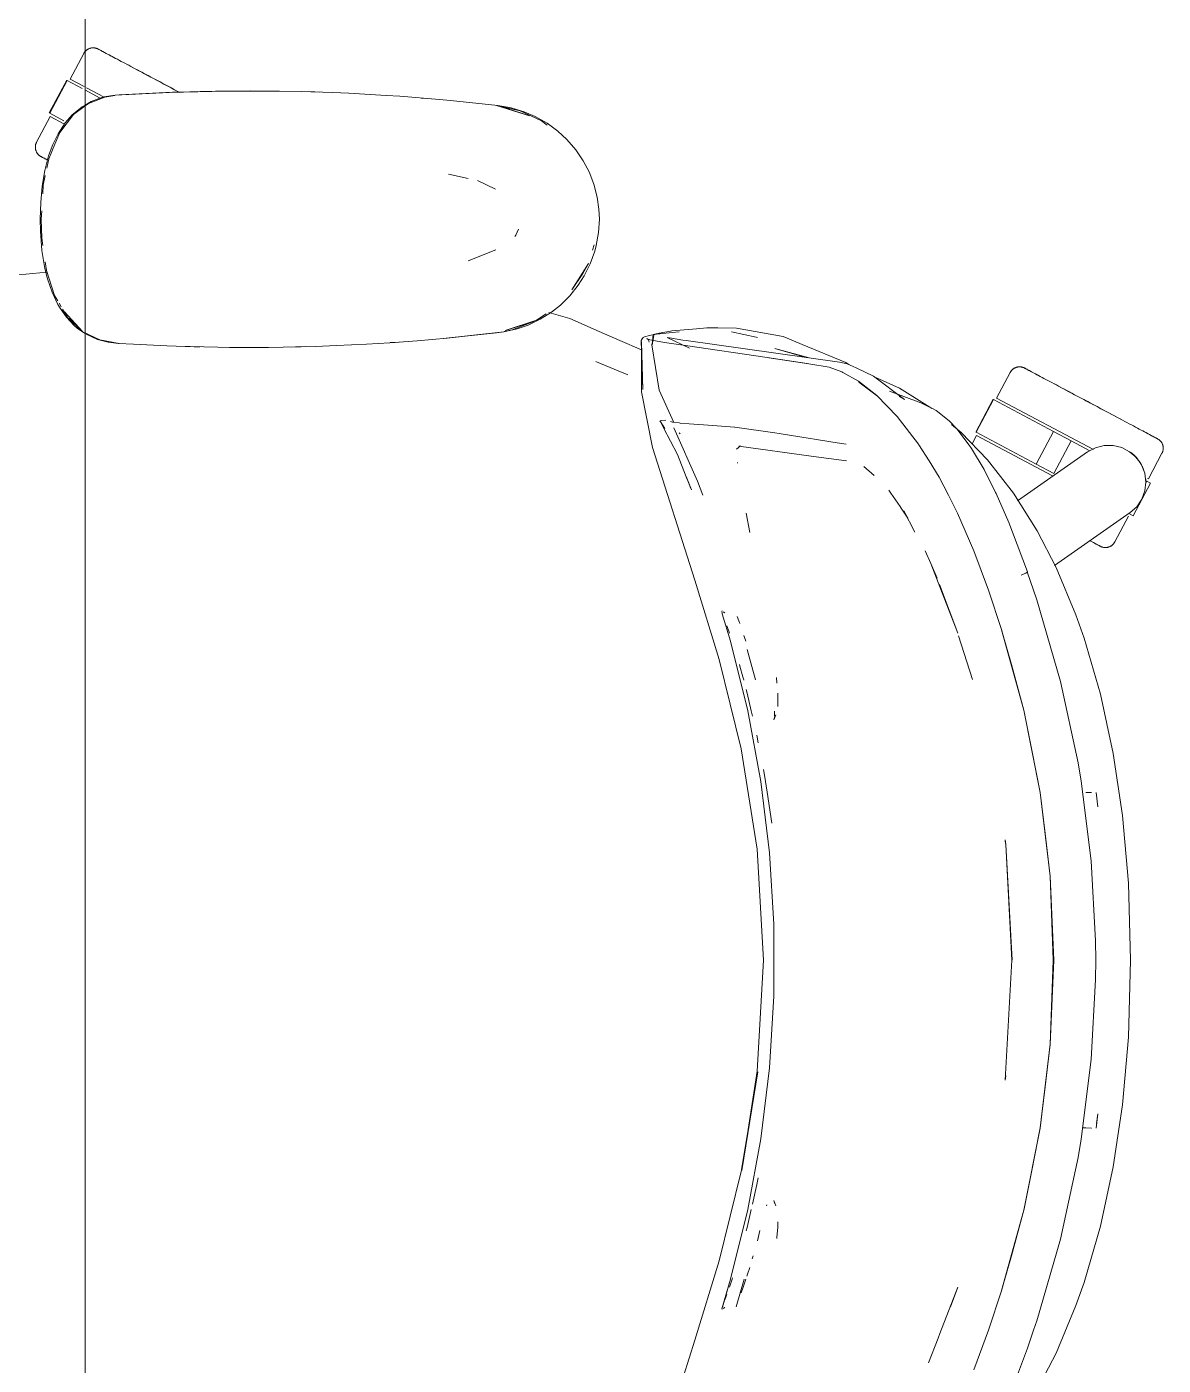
# Model space of a CAD drawing. Header units: millimetres. Extents: x 155927 to 326028, y -36033 to 97293.
# Drawn here: x 192878 to 193308, y 33412 to 33918 of the extents above; entities that cross this region are included whole.
import ezdxf

# ---------------------------------------------------------------- set-up
doc = ezdxf.new("R2010")
doc.units = ezdxf.units.MM
doc.header["$MEASUREMENT"] = 0
doc.layers.add('G-IMPT', color=8, linetype='CONTINUOUS', lineweight=9)
doc.layers.add('I-FURN', color=8, linetype='CONTINUOUS', lineweight=9)

msp = doc.modelspace()

# ---------------------------------------------------------------- linework, layer by layer
at = {"layer": 'G-IMPT'}
for p, q in [((192902.64, 33889.84), (192900.4, 33888.57)), ((192907.81, 33891.58), (192901.61, 33889.17)), ((192902.64, 33889.84), (192906.28, 33891.24)), ((192907.63, 33891.6), (192906.28, 33891.24)), ((192907.63, 33891.6), (192910.02, 33892.05)), ((192907.81, 33891.58), (192911.66, 33892.17)), ((192911.67, 33892.3), (192910.02, 33892.05)), ((192933.46, 33893.39), (192911.67, 33892.3)), ((192932.25, 33893.35), (192911.67, 33892.3)), ((192911.67, 33892.3), (192913.28, 33892.41)), ((192933.46, 33893.39), (192913.28, 33892.41)), ((192953.64, 33893.85), (192932.25, 33893.35)), ((192943.81, 33893.69), (192932.25, 33893.35)), ((192932.25, 33893.35), (192933.46, 33893.39)), ((192953.64, 33893.85), (192933.46, 33893.39)), ((192943.81, 33893.69), (192963.03, 33893.9)), ((192953.64, 33893.85), (192943.81, 33893.69)), ((192973.83, 33893.81), (192943.81, 33893.69)), ((192951.61, 33893.83), (192949.7, 33893.76)), ((192953.64, 33893.81), (192951.61, 33893.83)), ((192973.83, 33893.81), (192953.64, 33893.85)), ((192973.83, 33893.81), (192963.03, 33893.9)), ((192973.83, 33893.81), (192982.25, 33893.64)), ((192994, 33893.25), (192982.25, 33893.64)), ((192987.18, 33893.5), (192985.69, 33893.52)), ((192989.12, 33893.39), (192987.18, 33893.5)), ((192994, 33893.25), (193000.03, 33893)), ((193014.17, 33892.19), (193000.03, 33893)), ((193019.26, 33891.86), (193014.17, 33892.19)), ((193019.26, 33891.86), (193034.31, 33890.62)), ((193027.44, 33891.21), (193029.12, 33891.04)), ((193034.31, 33890.62), (193038.44, 33890.27)), ((193038.44, 33890.27), (193056.37, 33888.36)), ((192895.99, 33885.01), (192890.77, 33878.22)), ((192892.8, 33881.77), (192895.47, 33884.81)), ((192899.21, 33887.88), (192895.47, 33884.81)), ((192900.4, 33888.28), (192895.99, 33885.01)), ((192900.4, 33888.57), (192899.21, 33887.88)), ((192901.61, 33889.17), (192900.4, 33888.28)), ((193055.86, 33888.36), (193068.32, 33884.53)), ((193055.86, 33888.36), (193059.17, 33887.45)), ((193056.37, 33888.36), (193061.41, 33887.47)), ((193064.82, 33886.32), (193056.42, 33888.24)), ((193068.32, 33884.53), (193059.17, 33887.45)), ((193066.28, 33886), (193061.41, 33887.47)), ((193064.82, 33886.32), (193072.89, 33882.58)), ((193070.51, 33884.19), (193066.28, 33886)), ((192890.15, 33877.72), (192892.8, 33881.77)), ((193070.51, 33884.19), (193074.95, 33881.68)), ((193075, 33880.99), (193072.89, 33882.58)), ((193079.04, 33878.68), (193074.95, 33881.68)), ((192890.15, 33877.72), (192888.16, 33873.65)), ((192890.77, 33878.22), (192888.93, 33873.82)), ((193079.04, 33878.68), (193082.48, 33875.52)), ((193085.8, 33871.68), (193082.48, 33875.52)), ((192886.58, 33869.31), (192888.16, 33873.65)), ((192886.6, 33868.2), (192888.93, 33873.82)), ((193088.63, 33867.52), (193085.8, 33871.68)), ((192886.58, 33869.31), (192885.15, 33863.83)), ((192886.6, 33868.2), (192885.89, 33864.74)), ((193088.63, 33867.52), (193090.82, 33863.35)), ((192884.15, 33857.9), (192885.15, 33863.83)), ((192885.33, 33861.99), (192884.56, 33858.24)), ((193037.65, 33862.4), (193045.09, 33860.82)), ((193055.49, 33856.79), (193048.7, 33860.06)), ((193090.82, 33863.35), (193092.65, 33858.64)), ((192884.15, 33857.9), (192883.58, 33851.75)), ((192884.56, 33858.24), (192884.37, 33855.03)), ((193093.91, 33853.77), (193092.65, 33858.64)), ((192883.4, 33845.41), (192883.58, 33851.75)), ((193093.91, 33853.77), (193094.56, 33849.26)), ((193094.73, 33845.41), (193094.56, 33849.26)), ((192883.49, 33840.91), (192883.4, 33845.41)), ((192883.97, 33848.52), (192883.78, 33845.41)), ((192884.01, 33838.25), (192883.78, 33845.41)), ((193094.73, 33845.41), (193094.44, 33840.37)), ((192883.49, 33840.91), (192884.07, 33833.59)), ((193063.1, 33839.36), (193062.81, 33838.91)), ((193064.12, 33841.59), (193063.1, 33839.36)), ((193094.44, 33840.37), (193093.56, 33835.42)), ((192884.01, 33838.25), (192884.4, 33835.47)), ((193092.19, 33833.73), (193092.81, 33835.76)), ((193093.56, 33835.42), (193092.99, 33833.3)), ((192885.18, 33826.83), (192884.07, 33833.59)), ((192885.27, 33829.28), (192885.74, 33825.99)), ((193045.15, 33829.69), (193055.58, 33833.84)), ((193091.28, 33828.52), (193092.99, 33833.3)), ((192885.87, 33825.37), (192869.99, 33823.92)), ((192886.16, 33822.9), (192885.18, 33826.83)), ((192885.74, 33825.99), (192888.77, 33816.6)), ((193090.63, 33828.62), (193084.31, 33818.67)), ((193088.47, 33824.94), (193084.31, 33818.67)), ((193089.04, 33824.01), (193086.77, 33820.47)), ((193090.63, 33828.62), (193088.47, 33824.94)), ((193091.28, 33828.52), (193089.04, 33824.01)), ((192886.16, 33822.9), (192887.9, 33817.82)), ((193083.59, 33816.49), (193086.77, 33820.47)), ((192887.9, 33817.82), (192890.11, 33813.18)), ((192888.77, 33816.6), (192890.01, 33814.51)), ((193083.59, 33816.49), (193079.98, 33812.94)), ((192890.11, 33813.18), (192890.91, 33811.8)), ((192890.51, 33813.68), (192891.37, 33812.24)), ((192893.36, 33808.35), (192890.91, 33811.8)), ((192891.84, 33811.45), (192893.73, 33808.29)), ((192892.53, 33810.38), (192893.81, 33808.91)), ((192892.53, 33810.38), (192899.44, 33802.99)), ((193071.02, 33807.2), (193074.6, 33809.62)), ((193072.35, 33807.59), (193076.67, 33810.32)), ((193083.51, 33807.88), (193075.69, 33810.13)), ((193079.98, 33812.94), (193076.67, 33810.32)), ((192896.22, 33805.3), (192893.36, 33808.35)), ((192893.73, 33808.29), (192899.44, 33802.99)), ((192894.44, 33808.19), (192897.03, 33805.22)), ((192896.22, 33805.3), (192897.55, 33804.17)), ((192899.44, 33802.99), (192897.03, 33805.22)), ((192900.4, 33802.21), (192897.55, 33804.17)), ((193058.67, 33802.8), (193063.63, 33803.95)), ((193058.75, 33803.01), (193061.8, 33803.59)), ((193071.02, 33807.2), (193059.17, 33803.38)), ((193068.32, 33806.29), (193059.17, 33803.38)), ((193061.8, 33803.59), (193069.99, 33806.79)), ((193067.77, 33805.4), (193063.63, 33803.95)), ((193072.35, 33807.59), (193067.77, 33805.4)), ((193071.02, 33807.2), (193068.32, 33806.29)), ((193083.51, 33807.88), (193094.63, 33803.02)), ((193131.4, 33803.97), (193122.08, 33803.17)), ((193131.4, 33803.97), (193135.36, 33804.32)), ((193135.36, 33804.32), (193139.53, 33804.31)), ((193146.5, 33804.29), (193139.53, 33804.31)), ((193146.5, 33804.29), (193164.19, 33801.05)), ((192901.67, 33801.89), (192900.4, 33802.51)), ((192900.77, 33801.97), (192905.09, 33799.98)), ((192901.67, 33801.89), (192905.93, 33799.78)), ((192909.04, 33798.91), (192905.09, 33799.98)), ((192905.93, 33799.78), (192913.28, 33798.41)), ((192913.05, 33798.41), (192909.04, 33798.91)), ((193015.55, 33798.73), (193006.68, 33798.17)), ((193015.55, 33798.73), (193025.84, 33799.46)), ((193017.59, 33798.87), (193015.69, 33798.78)), ((193017.59, 33798.87), (193019.01, 33799)), ((193037.24, 33800.44), (193025.84, 33799.46)), ((193058.67, 33802.8), (193035.72, 33800.34)), ((193035.72, 33800.34), (193055.86, 33802.46)), ((193058.67, 33802.8), (193037.24, 33800.44)), ((193058.67, 33802.8), (193055.86, 33802.46)), ((193094.63, 33803.02), (193102.47, 33799.6)), ((193102.47, 33799.6), (193110.64, 33796.03)), ((193110.5, 33799.58), (193110.89, 33800.16)), ((193110.5, 33799.58), (193110.69, 33798.72)), ((193111.11, 33781.02), (193110.53, 33799.47)), ((193110.53, 33799.47), (193110.63, 33799)), ((193111.11, 33781.02), (193110.63, 33799)), ((193110.67, 33780.13), (193110.63, 33799)), ((193110.63, 33799), (193110.66, 33798.83)), ((193110.69, 33798.72), (193110.66, 33798.83)), ((193111.27, 33800.65), (193110.89, 33800.16)), ((193111.27, 33800.65), (193111.81, 33800.97)), ((193113.67, 33801.52), (193111.81, 33800.97)), ((193113.16, 33799.93), (193112.66, 33800.32)), ((193113.75, 33799.77), (193112.66, 33800.32)), ((193113.75, 33799.77), (193113.13, 33799.93)), ((193113.13, 33799.93), (193119.4, 33798.83)), ((193113.48, 33799.39), (193113.16, 33799.93)), ((193113.48, 33799.39), (193113.56, 33798.89)), ((193116.95, 33802.06), (193113.67, 33801.52)), ((193115.27, 33801.46), (193114.59, 33797.88)), ((193114.65, 33797.92), (193115.04, 33801.87)), ((193115.27, 33801.46), (193114.65, 33797.92)), ((193117.36, 33802.32), (193115.04, 33801.87)), ((193116.95, 33802.06), (193117.56, 33802.13)), ((193117.36, 33802.32), (193121.61, 33803.13)), ((193122.25, 33802.65), (193117.56, 33802.13)), ((193127.25, 33797.71), (193119.4, 33798.83)), ((193128.8, 33796.73), (193120.37, 33800.73)), ((193120.37, 33800.73), (193121.24, 33800.59)), ((193121.24, 33800.59), (193126.26, 33799.76)), ((193122.08, 33803.17), (193121.61, 33803.13)), ((193122.25, 33802.65), (193124.84, 33802.86)), ((193126.26, 33799.76), (193127.55, 33799.54)), ((193138.22, 33798.1), (193127.55, 33799.54)), ((193144.63, 33802.88), (193153.94, 33800.83)), ((193153.94, 33800.83), (193154.51, 33800.68)), ((193164.19, 33801.05), (193168.05, 33799.46)), ((193171.42, 33798.07), (193168.05, 33799.46)), ((192918.72, 33798.13), (192913.05, 33798.41)), ((192918.72, 33798.13), (192931.28, 33797.51)), ((192934.82, 33797.39), (192931.28, 33797.51)), ((192950.49, 33797.01), (192934.82, 33797.39)), ((192938.22, 33797.33), (192941.55, 33797.19)), ((192943.77, 33797.19), (192941.55, 33797.19)), ((192950.49, 33797.01), (192955, 33796.96)), ((192955, 33796.96), (192969.72, 33796.97)), ((192975.19, 33797.04), (192969.72, 33796.97)), ((192975.19, 33797.04), (192987.49, 33797.33)), ((192981.97, 33797.18), (192979.89, 33797.18)), ((192983.62, 33797.25), (192981.97, 33797.18)), ((192995.37, 33797.63), (192987.49, 33797.33)), ((192995.37, 33797.63), (193006.68, 33798.17)), ((193117.3, 33780.84), (193114.59, 33797.88)), ((193158.13, 33793.16), (193127.25, 33797.71)), ((193138.22, 33798.1), (193185.43, 33791.43)), ((193161.01, 33796.56), (193172.9, 33793.2)), ((193161.01, 33796.56), (193173.96, 33793.05)), ((193187.87, 33791.27), (193171.42, 33798.07)), ((193093.41, 33791.6), (193093.67, 33791.49)), ((193105.53, 33786.57), (193093.67, 33791.49)), ((193158.13, 33793.16), (193173.32, 33790.83)), ((193158.73, 33793.06), (193173.89, 33790.77)), ((193158.73, 33793.06), (193173.32, 33790.83)), ((193181.57, 33789.47), (193173.89, 33790.77)), ((193186.36, 33787.71), (193181.57, 33789.47)), ((193185.43, 33791.43), (193188.43, 33790.78)), ((193189.04, 33790.5), (193187.87, 33791.27)), ((193191.79, 33789.22), (193188.43, 33790.78)), ((193198.37, 33786.15), (193191.79, 33789.22)), ((193186.36, 33787.71), (193186.78, 33787.5)), ((193192.61, 33784.21), (193186.78, 33787.5)), ((193199.58, 33778.79), (193192.61, 33784.21)), ((193192.84, 33783.89), (193199.79, 33778.49)), ((193192.84, 33783.89), (193196.21, 33781.3)), ((193210.02, 33777.24), (193198.37, 33786.15)), ((193208.13, 33781.53), (193199.5, 33785.51)), ((193114.87, 33759.18), (193110.67, 33780.13)), ((193117.3, 33780.84), (193122.89, 33768.54)), ((193199.79, 33778.49), (193196.21, 33781.3)), ((193199.58, 33778.79), (193207.31, 33770.89)), ((193204.36, 33780.47), (193216.27, 33775.96)), ((193210.02, 33777.24), (193208.07, 33778.35)), ((193219.58, 33774.4), (193208.13, 33781.53)), ((193218.5, 33774.89), (193216.27, 33775.96)), ((193220.93, 33773.71), (193218.5, 33774.89)), ((193219.58, 33774.4), (193220.34, 33773.9)), ((193220.93, 33773.71), (193222.07, 33773.1)), ((193117.66, 33769.03), (193117.63, 33768.86)), ((193117.69, 33769.16), (193117.66, 33769.03)), ((193117.66, 33769.03), (193119.5, 33766.32)), ((193117.66, 33769.03), (193119.01, 33766.57)), ((193118.38, 33769.3), (193117.69, 33769.16)), ((193119.91, 33769.47), (193118.38, 33769.3)), ((193121.64, 33768.99), (193122.42, 33768.72)), ((193122.48, 33768.69), (193122.42, 33768.72)), ((193124.94, 33768.41), (193122.48, 33768.69)), ((193124.94, 33768.41), (193125.31, 33768.37)), ((193128.72, 33768.11), (193125.31, 33768.37)), ((193207.31, 33770.89), (193215.33, 33760.46)), ((193222.07, 33773.1), (193226.93, 33769.23)), ((193229.83, 33766.21), (193226.93, 33769.23)), ((193124.29, 33756.46), (193119.01, 33766.57)), ((193131.84, 33746.36), (193122.92, 33766.51)), ((193125.3, 33764.35), (193124.86, 33764.62)), ((193128.72, 33768.11), (193137.56, 33767.48)), ((193145.81, 33766.86), (193137.56, 33767.48)), ((193145.89, 33766.85), (193145.81, 33766.86)), ((193145.89, 33766.85), (193161.1, 33764.64)), ((193161.1, 33764.64), (193162.65, 33764.4)), ((193162.65, 33764.4), (193174.43, 33762.53)), ((193227.82, 33767.79), (193231.5, 33764.79)), ((193229.83, 33766.21), (193234.54, 33760.08)), ((193231.5, 33764.79), (193241.46, 33754.5)), ((193130.86, 33708.94), (193114.87, 33759.18)), ((193146.55, 33758.47), (193148.11, 33759.72)), ((193147.4, 33759.59), (193147.66, 33759.64)), ((193174.73, 33755.85), (193147.4, 33759.59)), ((193147.9, 33759.68), (193147.66, 33759.64)), ((193176.09, 33762.27), (193174.43, 33762.53)), ((193182.92, 33761.21), (193176.09, 33762.27)), ((193182.92, 33761.21), (193188, 33760.46)), ((193215.33, 33760.46), (193215.5, 33760.2)), ((193219.39, 33754.1), (193215.5, 33760.2)), ((193234.54, 33760.08), (193235.41, 33758.79)), ((193240.14, 33750.79), (193235.41, 33758.79)), ((193124.29, 33756.46), (193127.55, 33747.99)), ((193146.9, 33753.52), (193146.94, 33753.18)), ((193174.73, 33755.85), (193188.09, 33754.07)), ((193188.09, 33754.07), (193187.62, 33754.22)), ((193219.39, 33754.1), (193223.15, 33747.87)), ((193251.26, 33741.89), (193241.46, 33754.5)), ((193129.56, 33743.09), (193127.54, 33748.2)), ((193127.54, 33748.2), (193129.33, 33743.67)), ((193127.55, 33747.99), (193129.56, 33743.09)), ((193198.59, 33748.57), (193194.68, 33751.91)), ((193244.45, 33742.18), (193240.14, 33750.79)), ((193244.67, 33741.74), (193240.14, 33750.79)), ((193240.14, 33750.79), (193240.45, 33750.19)), ((193244.67, 33741.74), (193240.45, 33750.19)), ((193133.84, 33741.11), (193131.84, 33746.36)), ((193204.86, 33741.94), (193204.11, 33743.04)), ((193226.72, 33741.08), (193223.15, 33747.87)), ((193208.35, 33736.81), (193204.86, 33741.94)), ((193226.72, 33741.08), (193230.11, 33734.36)), ((193244.45, 33742.18), (193244.67, 33741.74)), ((193244.67, 33741.74), (193249.44, 33730.78)), ((193251.26, 33741.89), (193260.24, 33727.6)), ((193151.58, 33727.05), (193150.16, 33734.3)), ((193208.75, 33736.23), (193208.35, 33736.81)), ((193211.31, 33732.47), (193208.75, 33736.23)), ((193211.31, 33732.47), (193209.8, 33735.25)), ((193213.98, 33727.16), (193209.8, 33735.25)), ((193236.29, 33720.13), (193230.11, 33734.36)), ((193249.44, 33730.78), (193250.92, 33727.1)), ((193250.92, 33727.1), (193256.49, 33712.14)), ((193260.24, 33727.6), (193267.33, 33713.82)), ((193217.86, 33720.1), (193220.06, 33715.25)), ((193236.29, 33720.13), (193241.75, 33705.25)), ((193220.06, 33715.25), (193222.37, 33709.81)), ((193220.06, 33715.25), (193222.78, 33708.17)), ((193274.84, 33695.85), (193267.33, 33713.82)), ((193130.86, 33708.94), (193140.04, 33678.96)), ((193223.45, 33706.44), (193222.78, 33708.17)), ((193255.22, 33711.36), (193254.17, 33710.93)), ((193254.17, 33710.93), (193254.76, 33711.16)), ((193255.22, 33711.36), (193254.76, 33711.16)), ((193255.22, 33711.36), (193256.05, 33711.74)), ((193255.22, 33711.36), (193255.87, 33711.63)), ((193255.87, 33711.63), (193256.05, 33711.74)), ((193256.45, 33712.01), (193256.05, 33711.74)), ((193256.05, 33711.74), (193256.44, 33711.96)), ((193256.45, 33712.01), (193256.44, 33711.96)), ((193256.49, 33712.14), (193256.45, 33712.01)), ((193256.45, 33712.01), (193256.45, 33712.14)), ((193256.45, 33712.14), (193258.86, 33705.21)), ((193230.16, 33689), (193223.34, 33707.4)), ((193230.16, 33689), (193223.45, 33706.44)), ((193246.75, 33690.33), (193241.75, 33705.25)), ((193260.05, 33701.6), (193258.86, 33705.21)), ((193141.09, 33697.37), (193141, 33697.14)), ((193269, 33670.77), (193260.05, 33701.6)), ((193141, 33697.14), (193141.06, 33696.91)), ((193141.06, 33696.91), (193141.13, 33696.61)), ((193141.13, 33696.61), (193141.2, 33696.34)), ((193144.27, 33685.92), (193141.2, 33696.34)), ((193142.09, 33696.6), (193141.48, 33696.98)), ((193142.09, 33696.6), (193141.88, 33696.74)), ((193147.39, 33693.67), (193146.78, 33695.32)), ((193147.39, 33693.67), (193147.77, 33692.66)), ((193277.92, 33687.12), (193274.84, 33695.85)), ((193143.11, 33691.11), (193142.87, 33691.77)), ((193143.11, 33691.11), (193143.85, 33689.01)), ((193150.11, 33685.9), (193149.38, 33688.12)), ((193235.69, 33671.52), (193230.44, 33688.01)), ((193250.48, 33677.08), (193246.71, 33690.25)), ((193255.14, 33659.84), (193246.71, 33690.25)), ((193255.14, 33659.84), (193246.75, 33690.33)), ((193150.82, 33659.6), (193144.27, 33685.92)), ((193150.55, 33682.81), (193153.75, 33671.37)), ((193277.92, 33687.12), (193284.09, 33665.87)), ((193148.35, 33645.28), (193140.04, 33678.96)), ((193147.85, 33676.49), (193147.64, 33677.18)), ((193148.96, 33672.49), (193147.85, 33676.49)), ((193148.96, 33672.49), (193149.28, 33671.35)), ((193161.84, 33670.1), (193161.63, 33672.19)), ((193235.69, 33671.52), (193234.61, 33674.96)), ((193250.48, 33677.08), (193255.14, 33659.84)), ((193149.28, 33671.35), (193149.33, 33671.17)), ((193150.58, 33666.33), (193150.25, 33667.63)), ((193269, 33670.77), (193275.66, 33639.98)), ((193150.58, 33666.33), (193152.14, 33659.58)), ((193162.24, 33661.25), (193162.15, 33666.3)), ((193162.15, 33666.3), (193162.23, 33664.03)), ((193162.24, 33661.25), (193162.23, 33664.03)), ((193284.09, 33665.87), (193288.91, 33643.51)), ((193150.82, 33659.6), (193155.75, 33632.93)), ((193152.59, 33657.61), (193152.14, 33659.58)), ((193160.7, 33656.19), (193161.39, 33658.14)), ((193160.92, 33657.24), (193160.7, 33656.19)), ((193160.92, 33657.42), (193160.95, 33659.54)), ((193160.96, 33659.4), (193160.95, 33659.54)), ((193255.14, 33659.84), (193261.31, 33628.71)), ((193255.14, 33659.84), (193258.21, 33644.81)), ((193255.14, 33659.84), (193261.31, 33628.79)), ((193154.79, 33647.56), (193154.25, 33650.37)), ((193148.35, 33645.28), (193154.35, 33607.36)), ((193261.31, 33628.71), (193258.21, 33644.81)), ((193288.91, 33643.51), (193292.4, 33620.09)), ((193156.72, 33637.46), (193157.27, 33634.55)), ((193276.85, 33633.06), (193275.66, 33639.98)), ((193155.75, 33632.93), (193159.05, 33606.01)), ((193157.52, 33632.92), (193157.27, 33634.55)), ((193158.37, 33627.3), (193157.52, 33632.92)), ((193280.66, 33602.89), (193276.85, 33633.06)), ((193158.37, 33627.3), (193159.66, 33618.78)), ((193265.14, 33597.19), (193261.31, 33628.79)), ((193265.1, 33597.15), (193261.31, 33628.71)), ((193261.31, 33628.71), (193263.26, 33613.23)), ((193278.64, 33628.75), (193280.73, 33628.82)), ((193280.73, 33628.82), (193280.62, 33628.82)), ((193282.5, 33628.79), (193283.15, 33623.38)), ((193159.66, 33618.78), (193159.85, 33617.12)), ((193292.4, 33620.09), (193294.66, 33594.52)), ((193265.1, 33597.15), (193263.26, 33613.23)), ((193154.35, 33607.36), (193156.71, 33565.38)), ((193248.09, 33610.66), (193248.14, 33610.41)), ((193248.37, 33609.11), (193248.11, 33610.88)), ((193248.37, 33609.11), (193248.14, 33610.41)), ((193250.7, 33565.38), (193248.37, 33609.11)), ((193250.64, 33565.38), (193248.37, 33609.11)), ((193160.7, 33578.94), (193159.05, 33606.01)), ((193282.28, 33572.69), (193280.66, 33602.89)), ((193265.77, 33582.26), (193265.1, 33597.15)), ((193265.1, 33597.15), (193266.24, 33565.38)), ((193265.14, 33597.19), (193266.47, 33565.38)), ((193294.66, 33594.52), (193295.51, 33565.38)), ((193265.77, 33582.26), (193266.24, 33565.38)), ((193160.7, 33578.94), (193160.7, 33551.82)), ((193282.28, 33572.69), (193282.37, 33565.38)), ((193154.35, 33523.39), (193156.71, 33565.38)), ((193250.64, 33565.38), (193248.14, 33520.04)), ((193265.1, 33533.6), (193266.24, 33565.38)), ((193266.47, 33565.38), (193265.14, 33533.56)), ((193265.77, 33548.49), (193266.24, 33565.38)), ((193282.28, 33558.07), (193282.37, 33565.38)), ((193295.51, 33565.38), (193294.66, 33536.24)), ((193282.28, 33558.07), (193280.66, 33527.86)), ((193160.7, 33551.82), (193159.05, 33524.75)), ((193265.1, 33533.6), (193265.77, 33548.49)), ((193294.66, 33536.24), (193292.4, 33510.67)), ((193265.1, 33533.6), (193261.31, 33502.05)), ((193265.14, 33533.56), (193261.31, 33501.97)), ((193263.26, 33517.52), (193265.1, 33533.6)), ((193280.66, 33527.86), (193276.85, 33497.69)), ((193148.35, 33485.48), (193154.61, 33523.22)), ((193154.35, 33523.39), (193148.62, 33485.85)), ((193154.61, 33523.22), (193148.62, 33485.85)), ((193155.75, 33497.83), (193159.05, 33524.75)), ((193248.09, 33520.1), (193248.14, 33520.35)), ((193248.14, 33520.04), (193248.37, 33521.65)), ((193248.37, 33521.65), (193248.14, 33520.35)), ((193263.26, 33517.52), (193261.31, 33502.05)), ((193292.4, 33510.67), (193288.91, 33487.25)), ((193282.5, 33501.96), (193283.15, 33507.38)), ((193282.58, 33503.61), (193283.15, 33507.38)), ((193261.31, 33502.05), (193255.1, 33470.8)), ((193255.1, 33470.8), (193261.31, 33501.97)), ((193261.31, 33502.05), (193258.21, 33485.94)), ((193277.4, 33502.05), (193278.64, 33502.01)), ((193280.73, 33501.93), (193278.64, 33502.01)), ((193280.73, 33501.93), (193280.62, 33501.93)), ((193150.82, 33471.16), (193155.75, 33497.83)), ((193276.85, 33497.69), (193275.66, 33490.77)), ((193275.66, 33490.77), (193269, 33459.98)), ((193140.04, 33451.79), (193148.35, 33485.48)), ((193255.14, 33470.92), (193258.21, 33485.94)), ((193284.09, 33464.88), (193288.91, 33487.25)), ((193154.29, 33480.57), (193152.59, 33473.15)), ((193154.77, 33483.2), (193154.29, 33480.57)), ((193150.82, 33471.16), (193144.27, 33444.84)), ((193152.14, 33471.18), (193150.58, 33464.42)), ((193158.03, 33472.97), (193157.9, 33472.55)), ((193160.7, 33474.57), (193161.39, 33472.62)), ((193160.7, 33474.57), (193160.92, 33473.52)), ((193255.14, 33470.92), (193246.71, 33440.51)), ((193255.14, 33470.92), (193246.75, 33440.42)), ((193250.48, 33453.67), (193255.14, 33470.92)), ((193162.13, 33464.4), (193162.23, 33465.77)), ((193162.24, 33466.47), (193162.23, 33465.77)), ((193277.92, 33443.64), (193284.09, 33464.88)), ((193150.58, 33464.42), (193150.24, 33463.14)), ((193154.44, 33459.34), (193155.43, 33463.2)), ((193154.44, 33459.34), (193154.83, 33460.87)), ((193161.86, 33460.7), (193161.82, 33460.21)), ((193162.13, 33464.4), (193161.86, 33460.7)), ((193260.05, 33429.15), (193269, 33459.98)), ((193140.04, 33451.79), (193130.86, 33421.82)), ((193152.53, 33452.55), (193152.86, 33453.67)), ((193250.48, 33453.67), (193246.71, 33440.51)), ((193144.27, 33444.84), (193141, 33433.62)), ((193144.27, 33444.84), (193141.15, 33434.02)), ((193144.27, 33444.84), (193141.21, 33434.31)), ((193144.9, 33444.84), (193144.16, 33442.62)), ((193144.9, 33444.84), (193145.05, 33445.3)), ((193149.46, 33444.85), (193146.43, 33434.42)), ((193149.35, 33442.55), (193150.12, 33444.85)), ((193150.5, 33445.98), (193150.75, 33446.76)), ((193150.75, 33446.76), (193151.54, 33449.26)), ((193143.87, 33441.82), (193144.16, 33442.62)), ((193148.34, 33439.67), (193149.1, 33441.83)), ((193149.35, 33442.55), (193149.1, 33441.83)), ((193230.16, 33441.76), (193223.45, 33424.31)), ((193230.16, 33441.76), (193227.44, 33434.33)), ((193241.75, 33425.51), (193246.75, 33440.42)), ((193274.84, 33434.91), (193277.92, 33443.64)), ((193142.54, 33438.09), (193142.14, 33437.02)), ((193142.89, 33439.06), (193142.54, 33438.09)), ((193274.84, 33434.91), (193267.33, 33416.93)), ((193141, 33433.62), (193141.13, 33433.38)), ((193141.21, 33434.31), (193141.15, 33434.02)), ((193142.09, 33434.16), (193141.48, 33433.77)), ((193142.09, 33434.16), (193141.88, 33434.01)), ((193223.45, 33424.31), (193222.78, 33422.59)), ((193241.75, 33425.51), (193236.29, 33410.63)), ((193256.52, 33418.73), (193258.86, 33425.55)), ((193260.05, 33429.15), (193258.86, 33425.55)), ((193130.86, 33421.82), (193114.87, 33371.58)), ((193222.78, 33422.59), (193219.06, 33413.26)), ((193219.06, 33413.26), (193220.06, 33415.5)), ((193256.52, 33418.73), (193250.92, 33403.65)), ((193267.33, 33416.93), (193260.24, 33403.16))]:
    msp.add_line(p, q, dxfattribs=at)
at = {"layer": 'I-FURN'}
for p, q in [((192900.4, 32807.61), (192900.4, 34207.61)), ((192900.4, 34207.61), (192900.4, 32807.61)), ((192901.68, 33909.79), (192901.82, 33909.86)), ((192901.82, 33909.86), (192901.97, 33909.92)), ((192901.97, 33909.92), (192902.12, 33909.98)), ((192902.12, 33909.98), (192902.28, 33910.02)), ((192902.28, 33910.02), (192902.43, 33910.06)), ((192902.43, 33910.06), (192902.59, 33910.1)), ((192902.59, 33910.1), (192902.75, 33910.13)), ((192902.75, 33910.13), (192902.91, 33910.15)), ((192902.91, 33910.15), (192903.07, 33910.17)), ((192903.07, 33910.17), (192903.23, 33910.18)), ((192903.23, 33910.18), (192903.39, 33910.18)), ((192903.39, 33910.18), (192903.55, 33910.18)), ((192903.55, 33910.18), (192903.71, 33910.17)), ((192903.71, 33910.17), (192903.87, 33910.15)), ((192903.87, 33910.15), (192904.03, 33910.13)), ((192904.03, 33910.13), (192904.19, 33910.1)), ((192904.19, 33910.1), (192904.35, 33910.07)), ((192904.35, 33910.07), (192904.51, 33910.03)), ((192904.51, 33910.03), (192904.66, 33909.98)), ((192904.66, 33909.98), (192904.81, 33909.93)), ((192904.81, 33909.93), (192904.96, 33909.87)), ((192904.96, 33909.87), (192905.11, 33909.8)), ((192905.11, 33909.8), (192905.25, 33909.73)), ((192899.84, 33908.04), (192894.69, 33898.36)), ((192899.84, 33908.04), (192899.92, 33908.19)), ((192899.92, 33908.19), (192900, 33908.32)), ((192900, 33908.32), (192900.09, 33908.46)), ((192900.09, 33908.46), (192900.19, 33908.59)), ((192900.19, 33908.59), (192900.29, 33908.71)), ((192900.29, 33908.71), (192900.39, 33908.84)), ((192900.39, 33908.84), (192900.5, 33908.95)), ((192900.5, 33908.95), (192900.62, 33909.07)), ((192900.62, 33909.07), (192900.74, 33909.18)), ((192900.74, 33909.18), (192900.86, 33909.28)), ((192900.86, 33909.28), (192900.99, 33909.38)), ((192900.99, 33909.38), (192901.12, 33909.47)), ((192901.12, 33909.47), (192901.25, 33909.56)), ((192901.25, 33909.56), (192901.39, 33909.65)), ((192901.39, 33909.65), (192901.53, 33909.72)), ((192901.53, 33909.72), (192901.68, 33909.79)), ((192905.25, 33909.73), (192905.29, 33909.71)), ((192905.29, 33909.71), (192905.31, 33909.7)), ((192905.3, 33909.71), (192905.29, 33909.71)), ((192905.34, 33909.69), (192905.3, 33909.71)), ((192905.31, 33909.7), (192905.37, 33909.67)), ((192905.42, 33909.64), (192905.34, 33909.69)), ((192905.37, 33909.67), (192905.47, 33909.61)), ((192905.54, 33909.58), (192905.42, 33909.64)), ((192905.47, 33909.61), (192905.61, 33909.54)), ((192905.71, 33909.49), (192905.54, 33909.58)), ((192905.61, 33909.54), (192905.79, 33909.44)), ((192905.91, 33909.38), (192905.71, 33909.49)), ((192905.79, 33909.44), (192906.01, 33909.33)), ((192906.15, 33909.26), (192905.91, 33909.38)), ((192906.01, 33909.33), (192906.27, 33909.19)), ((192906.43, 33909.11), (192906.15, 33909.26)), ((192906.27, 33909.19), (192906.57, 33909.03)), ((192906.75, 33908.94), (192906.43, 33909.11)), ((192906.57, 33909.03), (192906.9, 33908.85)), ((192907.1, 33908.75), (192906.75, 33908.94)), ((192906.9, 33908.85), (192907.28, 33908.66)), ((192907.49, 33908.54), (192907.1, 33908.75)), ((192907.28, 33908.66), (192907.69, 33908.44)), ((192907.92, 33908.31), (192907.49, 33908.54)), ((192907.69, 33908.44), (192908.13, 33908.2)), ((192908.39, 33908.06), (192907.92, 33908.31)), ((192908.13, 33908.2), (192908.62, 33907.94)), ((192908.89, 33907.8), (192908.39, 33908.06)), ((192908.62, 33907.94), (192909.13, 33907.67)), ((192909.43, 33907.51), (192908.89, 33907.8)), ((192909.13, 33907.67), (192909.68, 33907.38)), ((192909.99, 33907.21), (192909.43, 33907.51)), ((192909.68, 33907.38), (192910.27, 33907.07)), ((192910.6, 33906.89), (192909.99, 33907.21)), ((192911.23, 33906.55), (192910.6, 33906.89)), ((192911.89, 33906.2), (192911.23, 33906.55)), ((192912.59, 33905.83), (192911.89, 33906.2)), ((192913.31, 33905.45), (192912.59, 33905.83)), ((192914.06, 33905.05), (192913.31, 33905.45)), ((192914.84, 33904.64), (192914.06, 33905.05)), ((192915.64, 33904.21), (192914.84, 33904.64)), ((192916.46, 33903.77), (192915.64, 33904.21)), ((192916.01, 33904.01), (192916.85, 33903.57)), ((192917.31, 33903.32), (192916.46, 33903.77)), ((192916.85, 33903.57), (192917.7, 33903.11)), ((192918.18, 33902.86), (192917.31, 33903.32)), ((192917.7, 33903.11), (192918.58, 33902.64)), ((192919.06, 33902.39), (192918.18, 33902.86)), ((192918.58, 33902.64), (192919.48, 33902.17)), ((192919.97, 33901.91), (192919.06, 33902.39)), ((192919.48, 33902.17), (192920.39, 33901.68)), ((192920.89, 33901.42), (192919.97, 33901.91)), ((192920.39, 33901.68), (192921.32, 33901.19)), ((192921.83, 33900.92), (192920.89, 33901.42)), ((192921.32, 33901.19), (192922.27, 33900.69)), ((192922.78, 33900.41), (192921.83, 33900.92)), ((192922.27, 33900.69), (192923.22, 33900.18)), ((192923.74, 33899.9), (192922.78, 33900.41)), ((192923.22, 33900.18), (192924.19, 33899.66)), ((192924.72, 33899.38), (192923.74, 33899.9)), ((192893.4, 33897.91), (192886.83, 33885.55)), ((192887, 33885.46), (192893.57, 33897.82)), ((192893.57, 33897.82), (192899.32, 33894.76)), ((192899.98, 33895.55), (192894.69, 33898.36)), ((192907.36, 33891.62), (192900.93, 33895.04)), ((192924.19, 33899.66), (192925.17, 33899.14)), ((192925.7, 33898.86), (192924.72, 33899.38)), ((192925.17, 33899.14), (192926.16, 33898.62)), ((192926.69, 33898.33), (192925.7, 33898.86)), ((192926.16, 33898.62), (192927.15, 33898.09)), ((192927.69, 33897.8), (192926.69, 33898.33)), ((192927.15, 33898.09), (192928.15, 33897.56)), ((192928.69, 33897.27), (192927.69, 33897.8)), ((192928.15, 33897.56), (192929.15, 33897.02)), ((192929.7, 33896.74), (192928.69, 33897.27)), ((192929.15, 33897.02), (192930.16, 33896.49)), ((192930.7, 33896.2), (192929.7, 33896.74)), ((192930.16, 33896.49), (192931.16, 33895.95)), ((192931.71, 33895.67), (192930.7, 33896.2)), ((192931.16, 33895.95), (192932.17, 33895.42)), ((192932.71, 33895.13), (192931.71, 33895.67)), ((192932.17, 33895.42), (192933.17, 33894.89)), ((192933.71, 33894.6), (192932.71, 33895.13)), ((192933.17, 33894.89), (192934.17, 33894.36)), ((192900.26, 33894.26), (192906.08, 33891.17)), ((192934.7, 33894.07), (192933.71, 33894.6)), ((192934.17, 33894.36), (192935.16, 33893.83)), ((192935.69, 33893.55), (192934.7, 33894.07)), ((192935.16, 33893.83), (192936.14, 33893.31)), ((192892.29, 33882.65), (192887, 33885.46)), ((192887.18, 33884.23), (192882.03, 33874.55)), ((192892.37, 33881.47), (192887.18, 33884.23)), ((192881.94, 33874.36), (192882.01, 33874.51)), ((192882.01, 33874.51), (192882.03, 33874.55)), ((192881.56, 33872.81), (192881.57, 33872.97)), ((192881.56, 33872.65), (192881.56, 33872.81)), ((192881.56, 33872.48), (192881.56, 33872.65)), ((192881.57, 33872.32), (192881.56, 33872.48)), ((192881.57, 33872.97), (192881.59, 33873.13)), ((192881.59, 33872.16), (192881.57, 33872.32)), ((192881.59, 33873.13), (192881.61, 33873.29)), ((192881.61, 33872), (192881.59, 33872.16)), ((192881.61, 33873.29), (192881.64, 33873.45)), ((192881.64, 33871.84), (192881.61, 33872)), ((192881.64, 33873.45), (192881.67, 33873.6)), ((192881.68, 33871.69), (192881.64, 33871.84)), ((192881.67, 33873.6), (192881.71, 33873.76)), ((192881.72, 33871.53), (192881.68, 33871.69)), ((192881.71, 33873.76), (192881.76, 33873.91)), ((192881.77, 33871.38), (192881.72, 33871.53)), ((192881.76, 33873.91), (192881.81, 33874.07)), ((192881.82, 33871.23), (192881.77, 33871.38)), ((192881.81, 33874.07), (192881.87, 33874.22)), ((192881.88, 33871.08), (192881.82, 33871.23)), ((192881.87, 33874.22), (192881.94, 33874.36)), ((192881.95, 33870.93), (192881.88, 33871.08)), ((192882.02, 33870.78), (192881.95, 33870.93)), ((192882.1, 33870.64), (192882.02, 33870.78)), ((192882.18, 33870.51), (192882.1, 33870.64)), ((192882.27, 33870.37), (192882.18, 33870.51)), ((192882.36, 33870.24), (192882.27, 33870.37)), ((192882.46, 33870.11), (192882.36, 33870.24)), ((192882.56, 33869.99), (192882.46, 33870.11)), ((192882.67, 33869.87), (192882.56, 33869.99)), ((192882.79, 33869.76), (192882.67, 33869.87)), ((192882.91, 33869.65), (192882.79, 33869.76)), ((192883.03, 33869.54), (192882.91, 33869.65)), ((192883.15, 33869.44), (192883.03, 33869.54)), ((192883.28, 33869.35), (192883.15, 33869.44)), ((192883.42, 33869.26), (192883.28, 33869.35)), ((192883.56, 33869.17), (192883.42, 33869.26)), ((192883.7, 33869.1), (192883.56, 33869.17)), ((192883.7, 33869.09), (192883.7, 33869.1)), ((192883.7, 33869.1), (192883.72, 33869.08)), ((192883.74, 33869.07), (192883.7, 33869.09)), ((192883.72, 33869.08), (192883.78, 33869.05)), ((192883.83, 33869.03), (192883.74, 33869.07)), ((192883.78, 33869.05), (192883.88, 33869)), ((192883.95, 33868.96), (192883.83, 33869.03)), ((192883.88, 33869), (192884.02, 33868.92)), ((192884.11, 33868.88), (192883.95, 33868.96)), ((192884.02, 33868.92), (192884.2, 33868.83)), ((192884.31, 33868.77), (192884.11, 33868.88)), ((192884.2, 33868.83), (192884.42, 33868.71)), ((192884.55, 33868.64), (192884.31, 33868.77)), ((192884.42, 33868.71), (192884.68, 33868.57)), ((192884.83, 33868.49), (192884.55, 33868.64)), ((192884.68, 33868.57), (192884.97, 33868.42)), ((192885.15, 33868.32), (192884.83, 33868.49)), ((192884.97, 33868.42), (192885.31, 33868.24)), ((192885.51, 33868.13), (192885.15, 33868.32)), ((192885.31, 33868.24), (192885.68, 33868.04)), ((192885.9, 33867.92), (192885.51, 33868.13)), ((192885.68, 33868.04), (192886.09, 33867.82)), ((192886.33, 33867.7), (192885.9, 33867.92)), ((193250.63, 33788.39), (193250.75, 33788.51)), ((193250.75, 33788.51), (193250.87, 33788.62)), ((193250.87, 33788.62), (193250.99, 33788.72)), ((193250.99, 33788.72), (193251.12, 33788.82)), ((193251.12, 33788.82), (193251.25, 33788.91)), ((193251.25, 33788.91), (193251.38, 33789)), ((193251.38, 33789), (193251.52, 33789.09)), ((193251.52, 33789.09), (193251.66, 33789.16)), ((193251.66, 33789.16), (193251.81, 33789.24)), ((193251.81, 33789.24), (193251.95, 33789.3)), ((193251.95, 33789.3), (193252.1, 33789.36)), ((193252.1, 33789.36), (193252.25, 33789.42)), ((193252.25, 33789.42), (193252.41, 33789.46)), ((193252.41, 33789.46), (193252.56, 33789.51)), ((193252.56, 33789.51), (193252.72, 33789.54)), ((193252.72, 33789.54), (193252.88, 33789.57)), ((193252.88, 33789.57), (193253.04, 33789.59)), ((193253.04, 33789.59), (193253.2, 33789.61)), ((193253.2, 33789.61), (193253.36, 33789.62)), ((193253.36, 33789.62), (193253.52, 33789.62)), ((193253.52, 33789.62), (193253.68, 33789.62)), ((193253.68, 33789.62), (193253.84, 33789.61)), ((193253.84, 33789.61), (193254, 33789.6)), ((193254, 33789.6), (193254.16, 33789.57)), ((193254.16, 33789.57), (193254.32, 33789.54)), ((193254.32, 33789.54), (193254.48, 33789.51)), ((193254.48, 33789.51), (193254.64, 33789.47)), ((193254.64, 33789.47), (193254.79, 33789.42)), ((193254.79, 33789.42), (193254.94, 33789.37)), ((193254.94, 33789.37), (193255.09, 33789.31)), ((193255.09, 33789.31), (193255.24, 33789.24)), ((193255.24, 33789.24), (193255.38, 33789.17)), ((193255.38, 33789.17), (193255.42, 33789.15)), ((193255.42, 33789.15), (193255.44, 33789.14)), ((193255.43, 33789.15), (193255.42, 33789.15)), ((193255.47, 33789.13), (193255.43, 33789.15)), ((193255.44, 33789.14), (193255.5, 33789.11)), ((193255.55, 33789.08), (193255.47, 33789.13)), ((193255.5, 33789.11), (193255.6, 33789.06)), ((193255.67, 33789.02), (193255.55, 33789.08)), ((193255.6, 33789.06), (193255.74, 33788.98)), ((193255.84, 33788.93), (193255.67, 33789.02)), ((193255.74, 33788.98), (193255.92, 33788.88)), ((193256.04, 33788.82), (193255.84, 33788.93)), ((193255.92, 33788.88), (193256.14, 33788.77)), ((193256.28, 33788.7), (193256.04, 33788.82)), ((193256.14, 33788.77), (193256.4, 33788.63)), ((193256.56, 33788.55), (193256.28, 33788.7)), ((193256.4, 33788.63), (193256.7, 33788.47)), ((193256.88, 33788.38), (193256.56, 33788.55)), ((193256.7, 33788.47), (193257.03, 33788.29)), ((193249.97, 33787.48), (193244.82, 33777.8)), ((193249.97, 33787.48), (193250.05, 33787.63)), ((193250.05, 33787.63), (193250.13, 33787.76)), ((193250.13, 33787.76), (193250.22, 33787.9)), ((193250.22, 33787.9), (193250.32, 33788.03)), ((193250.32, 33788.03), (193250.42, 33788.15)), ((193250.42, 33788.15), (193250.52, 33788.28)), ((193250.52, 33788.28), (193250.63, 33788.39)), ((193257.23, 33788.19), (193256.88, 33788.38)), ((193257.03, 33788.29), (193257.41, 33788.1)), ((193257.62, 33787.98), (193257.23, 33788.19)), ((193257.41, 33788.1), (193257.82, 33787.88)), ((193258.05, 33787.75), (193257.62, 33787.98)), ((193257.82, 33787.88), (193258.26, 33787.64)), ((193258.52, 33787.5), (193258.05, 33787.75)), ((193258.26, 33787.64), (193258.75, 33787.38)), ((193259.02, 33787.24), (193258.52, 33787.5)), ((193258.75, 33787.38), (193259.26, 33787.11)), ((193259.56, 33786.95), (193259.02, 33787.24)), ((193259.26, 33787.11), (193259.81, 33786.82)), ((193260.12, 33786.65), (193259.56, 33786.95)), ((193259.81, 33786.82), (193260.4, 33786.51)), ((193260.73, 33786.33), (193260.12, 33786.65)), ((193261.36, 33785.99), (193260.73, 33786.33)), ((193262.02, 33785.64), (193261.36, 33785.99)), ((193262.72, 33785.27), (193262.02, 33785.64)), ((193263.44, 33784.89), (193262.72, 33785.27)), ((193264.19, 33784.49), (193263.44, 33784.89)), ((193264.97, 33784.08), (193264.19, 33784.49)), ((193265.77, 33783.65), (193264.97, 33784.08)), ((193266.59, 33783.21), (193265.77, 33783.65)), ((193267.44, 33782.76), (193266.59, 33783.21)), ((193266.71, 33783.15), (193266.98, 33783.01)), ((193266.98, 33783.01), (193267.83, 33782.55)), ((193268.31, 33782.3), (193267.44, 33782.76)), ((193267.83, 33782.55), (193268.71, 33782.09)), ((193269.19, 33781.83), (193268.31, 33782.3)), ((193268.71, 33782.09), (193269.61, 33781.61)), ((193270.1, 33781.35), (193269.19, 33781.83)), ((193269.61, 33781.61), (193270.52, 33781.12)), ((193271.02, 33780.86), (193270.1, 33781.35)), ((193270.52, 33781.12), (193271.45, 33780.63)), ((193271.96, 33780.36), (193271.02, 33780.86)), ((193271.45, 33780.63), (193272.4, 33780.13)), ((193272.91, 33779.85), (193271.96, 33780.36)), ((193272.4, 33780.13), (193273.35, 33779.62)), ((193273.87, 33779.34), (193272.91, 33779.85)), ((193273.35, 33779.62), (193274.32, 33779.1)), ((193274.85, 33778.82), (193273.87, 33779.34)), ((193274.32, 33779.1), (193275.3, 33778.58)), ((193275.83, 33778.3), (193274.85, 33778.82)), ((193275.3, 33778.58), (193276.29, 33778.06)), ((193276.82, 33777.77), (193275.83, 33778.3)), ((193243.53, 33777.35), (193236.96, 33764.99)), ((193237.13, 33764.9), (193243.7, 33777.26)), ((193243.7, 33777.26), (193266.41, 33765.19)), ((193281.43, 33758.34), (193244.82, 33777.8)), ((193276.29, 33778.06), (193277.28, 33777.53)), ((193277.82, 33777.24), (193276.82, 33777.77)), ((193277.28, 33777.53), (193278.28, 33777)), ((193278.82, 33776.71), (193277.82, 33777.24)), ((193278.28, 33777), (193279.28, 33776.46)), ((193279.83, 33776.18), (193278.82, 33776.71)), ((193279.28, 33776.46), (193280.29, 33775.93)), ((193280.83, 33775.64), (193279.83, 33776.18)), ((193280.29, 33775.93), (193281.29, 33775.4)), ((193281.84, 33775.11), (193280.83, 33775.64)), ((193281.29, 33775.4), (193282.3, 33774.86)), ((193282.84, 33774.57), (193281.84, 33775.11)), ((193282.3, 33774.86), (193283.3, 33774.33)), ((193283.84, 33774.04), (193282.84, 33774.57)), ((193283.3, 33774.33), (193284.3, 33773.8)), ((193284.83, 33773.51), (193283.84, 33774.04)), ((193284.3, 33773.8), (193285.29, 33773.27)), ((193285.82, 33772.99), (193284.83, 33773.51)), ((193285.29, 33773.27), (193286.27, 33772.75)), ((193286.8, 33772.47), (193285.82, 33772.99)), ((193286.27, 33772.75), (193287.25, 33772.23)), ((193287.77, 33771.95), (193286.8, 33772.47)), ((193287.25, 33772.23), (193288.21, 33771.72)), ((193288.72, 33771.44), (193287.77, 33771.95)), ((193288.21, 33771.72), (193289.16, 33771.21)), ((193289.67, 33770.94), (193288.72, 33771.44)), ((193289.16, 33771.21), (193290.1, 33770.71)), ((193290.6, 33770.45), (193289.67, 33770.94)), ((193290.1, 33770.71), (193291.02, 33770.22)), ((193291.51, 33769.96), (193290.6, 33770.45)), ((193291.02, 33770.22), (193291.93, 33769.74)), ((193292.41, 33769.49), (193291.51, 33769.96)), ((193293.28, 33769.02), (193292.41, 33769.49)), ((193294.14, 33768.56), (193293.28, 33769.02)), ((193294.98, 33768.12), (193294.14, 33768.56)), ((193237.31, 33763.67), (193235.63, 33760.52)), ((193259.84, 33752.83), (193237.13, 33764.9)), ((193266.01, 33748.41), (193237.31, 33763.67)), ((193259.84, 33752.83), (193266.41, 33765.19)), ((193266.41, 33765.19), (193273.05, 33761.66)), ((193295.79, 33767.69), (193294.98, 33768.12)), ((193296.58, 33767.27), (193295.79, 33767.69)), ((193297.34, 33766.86), (193296.58, 33767.27)), ((193298.07, 33766.47), (193297.34, 33766.86)), ((193298.78, 33766.1), (193298.07, 33766.47)), ((193299.46, 33765.74), (193298.78, 33766.1)), ((193300.11, 33765.39), (193299.46, 33765.74)), ((193300.72, 33765.06), (193300.11, 33765.39)), ((193301.31, 33764.75), (193300.72, 33765.06)), ((193301, 33764.92), (193301.56, 33764.62)), ((193301.86, 33764.46), (193301.31, 33764.75)), ((193301.56, 33764.62), (193302.1, 33764.33)), ((193302.37, 33764.19), (193301.86, 33764.46)), ((193302.1, 33764.33), (193302.6, 33764.07)), ((193302.86, 33763.93), (193302.37, 33764.19)), ((193302.6, 33764.07), (193303.07, 33763.82)), ((193303.3, 33763.69), (193302.86, 33763.93)), ((193303.07, 33763.82), (193303.5, 33763.59)), ((193303.71, 33763.47), (193303.3, 33763.69)), ((193303.5, 33763.59), (193303.89, 33763.38)), ((193304.09, 33763.28), (193303.71, 33763.47)), ((193303.89, 33763.38), (193304.24, 33763.19)), ((193304.42, 33763.1), (193304.09, 33763.28)), ((193304.24, 33763.19), (193304.56, 33763.02)), ((193266.48, 33749.3), (193273.05, 33761.66)), ((193273.05, 33761.66), (193280.11, 33757.91)), ((193279.24, 33757.44), (193282.22, 33759.03)), ((193282.22, 33759.03), (193285.49, 33759.86)), ((193285.49, 33759.86), (193288.86, 33759.88)), ((193288.86, 33759.88), (193292.14, 33759.1)), ((193292.14, 33759.1), (193295.14, 33757.55)), ((193304.72, 33762.94), (193304.42, 33763.1)), ((193304.56, 33763.02), (193304.84, 33762.87)), ((193304.98, 33762.8), (193304.72, 33762.94)), ((193304.84, 33762.87), (193305.08, 33762.75)), ((193305.2, 33762.69), (193304.98, 33762.8)), ((193305.08, 33762.75), (193305.28, 33762.64)), ((193305.38, 33762.59), (193305.2, 33762.69)), ((193305.28, 33762.64), (193305.45, 33762.55)), ((193305.52, 33762.52), (193305.38, 33762.59)), ((193305.45, 33762.55), (193305.57, 33762.49)), ((193305.62, 33762.46), (193305.52, 33762.52)), ((193305.57, 33762.49), (193305.65, 33762.45)), ((193305.68, 33762.43), (193305.62, 33762.46)), ((193305.65, 33762.45), (193305.69, 33762.42)), ((193305.7, 33762.42), (193305.68, 33762.43)), ((193305.69, 33762.42), (193305.7, 33762.42)), ((193305.7, 33762.42), (193305.84, 33762.34)), ((193305.84, 33762.34), (193305.98, 33762.26)), ((193305.98, 33762.26), (193306.11, 33762.17)), ((193306.11, 33762.17), (193306.24, 33762.07)), ((193306.24, 33762.07), (193306.37, 33761.97)), ((193306.37, 33761.97), (193306.49, 33761.87)), ((193306.49, 33761.87), (193306.61, 33761.76)), ((193306.61, 33761.76), (193306.72, 33761.64)), ((193306.72, 33761.64), (193306.83, 33761.53)), ((193306.83, 33761.53), (193306.93, 33761.4)), ((193306.93, 33761.4), (193307.03, 33761.27)), ((193307.03, 33761.27), (193307.13, 33761.14)), ((193307.13, 33761.14), (193307.22, 33761.01)), ((193307.22, 33761.01), (193307.3, 33760.87)), ((193307.3, 33760.87), (193307.38, 33760.73)), ((193307.38, 33760.73), (193307.45, 33760.59)), ((193307.45, 33760.59), (193307.51, 33760.44)), ((193307.51, 33760.44), (193307.57, 33760.29)), ((193307.57, 33760.29), (193307.63, 33760.14)), ((193307.63, 33760.14), (193307.68, 33759.98)), ((193307.68, 33759.98), (193307.72, 33759.83)), ((193307.72, 33759.83), (193307.75, 33759.67)), ((193307.76, 33758.07), (193307.72, 33757.91)), ((193307.75, 33759.67), (193307.78, 33759.51)), ((193307.79, 33758.23), (193307.76, 33758.07)), ((193307.78, 33759.51), (193307.81, 33759.35)), ((193307.81, 33758.39), (193307.79, 33758.23)), ((193307.81, 33759.35), (193307.82, 33759.19)), ((193307.82, 33758.55), (193307.81, 33758.39)), ((193307.82, 33759.19), (193307.83, 33759.03)), ((193307.83, 33758.71), (193307.82, 33758.55)), ((193307.83, 33759.03), (193307.84, 33758.87)), ((193307.84, 33758.87), (193307.83, 33758.71)), ((193252.81, 33738.94), (193279.24, 33757.44)), ((193295.14, 33757.55), (193297.68, 33755.33)), ((193296.84, 33756.19), (193295.42, 33757.35)), ((193299.14, 33753.41), (193296.84, 33756.19)), ((193297.68, 33755.33), (193299.61, 33752.57)), ((193302.21, 33747.28), (193307.36, 33756.97)), ((193307.38, 33757.01), (193307.36, 33756.97)), ((193307.46, 33757.15), (193307.38, 33757.01)), ((193307.52, 33757.3), (193307.46, 33757.15)), ((193307.58, 33757.45), (193307.52, 33757.3)), ((193307.63, 33757.6), (193307.58, 33757.45)), ((193307.68, 33757.76), (193307.63, 33757.6)), ((193307.72, 33757.91), (193307.68, 33757.76)), ((193266.48, 33749.3), (193259.84, 33752.83)), ((193299.61, 33752.57), (193300.83, 33749.42)), ((193300.83, 33749.42), (193301.26, 33746.07)), ((193296.45, 33733.36), (193303.02, 33745.72)), ((193301.26, 33746.07), (193300.88, 33742.72)), ((193301.63, 33746.46), (193301.23, 33745.71)), ((193301.72, 33746.42), (193301.63, 33746.46)), ((193301.63, 33746.46), (193303.02, 33745.72)), ((193302.21, 33747.28), (193301.84, 33747.48)), ((193299.7, 33739.56), (193297.8, 33736.77)), ((193300.88, 33742.72), (193299.7, 33739.56)), ((193295.29, 33734.52), (193266.7, 33714.5)), ((193289.55, 33723.47), (193294.7, 33733.16)), ((193296.45, 33733.36), (193295.06, 33734.1)), ((193295.06, 33734.1), (193295.14, 33734.05)), ((193297.8, 33736.77), (193295.29, 33734.52)), ((193279.97, 33724), (193280.5, 33723.72)), ((193280.78, 33723.57), (193280.26, 33723.85)), ((193280.5, 33723.72), (193281.01, 33723.45)), ((193281.26, 33723.31), (193280.78, 33723.57)), ((193281.01, 33723.45), (193281.47, 33723.2)), ((193281.71, 33723.08), (193281.26, 33723.31)), ((193281.47, 33723.2), (193281.9, 33722.97)), ((193282.12, 33722.86), (193281.71, 33723.08)), ((193281.9, 33722.97), (193282.29, 33722.77)), ((193282.49, 33722.66), (193282.12, 33722.86)), ((193282.29, 33722.77), (193282.65, 33722.58)), ((193282.83, 33722.48), (193282.49, 33722.66)), ((193289, 33722.68), (193288.89, 33722.56)), ((193289.11, 33722.8), (193289, 33722.68)), ((193289.21, 33722.93), (193289.11, 33722.8)), ((193289.3, 33723.06), (193289.21, 33722.93)), ((193289.39, 33723.19), (193289.3, 33723.06)), ((193289.47, 33723.33), (193289.39, 33723.19)), ((193289.55, 33723.47), (193289.47, 33723.33)), ((193282.65, 33722.58), (193282.97, 33722.41)), ((193283.12, 33722.32), (193282.83, 33722.48)), ((193282.97, 33722.41), (193283.25, 33722.26)), ((193283.38, 33722.19), (193283.12, 33722.32)), ((193283.25, 33722.26), (193283.49, 33722.13)), ((193283.6, 33722.07), (193283.38, 33722.19)), ((193283.49, 33722.13), (193283.69, 33722.02)), ((193283.78, 33721.97), (193283.6, 33722.07)), ((193283.69, 33722.02), (193283.85, 33721.94)), ((193283.92, 33721.9), (193283.78, 33721.97)), ((193283.85, 33721.94), (193283.97, 33721.87)), ((193284.02, 33721.85), (193283.92, 33721.9)), ((193283.97, 33721.87), (193284.05, 33721.83)), ((193284.08, 33721.81), (193284.02, 33721.85)), ((193284.05, 33721.83), (193284.1, 33721.81)), ((193284.1, 33721.8), (193284.08, 33721.81)), ((193284.1, 33721.81), (193284.1, 33721.8)), ((193284.14, 33721.78), (193284.1, 33721.8)), ((193284.28, 33721.71), (193284.14, 33721.78)), ((193284.43, 33721.65), (193284.28, 33721.71)), ((193284.58, 33721.59), (193284.43, 33721.65)), ((193284.73, 33721.53), (193284.58, 33721.59)), ((193284.89, 33721.49), (193284.73, 33721.53)), ((193285.04, 33721.45), (193284.89, 33721.49)), ((193285.2, 33721.41), (193285.04, 33721.45)), ((193285.36, 33721.38), (193285.2, 33721.41)), ((193285.52, 33721.36), (193285.36, 33721.38)), ((193285.68, 33721.34), (193285.52, 33721.36)), ((193285.84, 33721.34), (193285.68, 33721.34)), ((193286, 33721.33), (193285.84, 33721.34)), ((193286.16, 33721.34), (193286, 33721.33)), ((193286.32, 33721.35), (193286.16, 33721.34)), ((193286.48, 33721.36), (193286.32, 33721.35)), ((193286.64, 33721.39), (193286.48, 33721.36)), ((193286.8, 33721.41), (193286.64, 33721.39)), ((193286.96, 33721.45), (193286.8, 33721.41)), ((193287.12, 33721.49), (193286.96, 33721.45)), ((193287.27, 33721.54), (193287.12, 33721.49)), ((193287.42, 33721.59), (193287.27, 33721.54)), ((193287.57, 33721.65), (193287.42, 33721.59)), ((193287.72, 33721.72), (193287.57, 33721.65)), ((193287.86, 33721.79), (193287.72, 33721.72)), ((193288, 33721.87), (193287.86, 33721.79)), ((193288.14, 33721.95), (193288, 33721.87)), ((193288.28, 33722.04), (193288.14, 33721.95)), ((193288.41, 33722.14), (193288.28, 33722.04)), ((193288.53, 33722.23), (193288.41, 33722.14)), ((193288.66, 33722.34), (193288.53, 33722.23)), ((193288.78, 33722.45), (193288.66, 33722.34)), ((193288.89, 33722.56), (193288.78, 33722.45))]:
    msp.add_line(p, q, dxfattribs=at)
for points in [[(193297.19, 33755.85), (193297.6, 33755.45), (193297.96, 33755.04), (193298.29, 33754.61)], [(193301.16, 33747.52), (193301.2, 33747.14), (193301.24, 33746.47), (193301.24, 33745.94), (193301.23, 33745.71)]]:
    msp.add_open_spline(points, degree=3, dxfattribs=at)
msp.add_open_spline([(193299.9, 33752.01), (193299.97, 33751.86), (193300.26, 33751.22), (193300.49, 33750.59), (193300.63, 33750.12)], degree=3, knots=[-0.5319761, -0.5319761, -0.5319761, -0.5319761, -0.5, -0.4, -0.4, -0.4, -0.4], dxfattribs=at)

doc.saveas('drawing.dxf')
